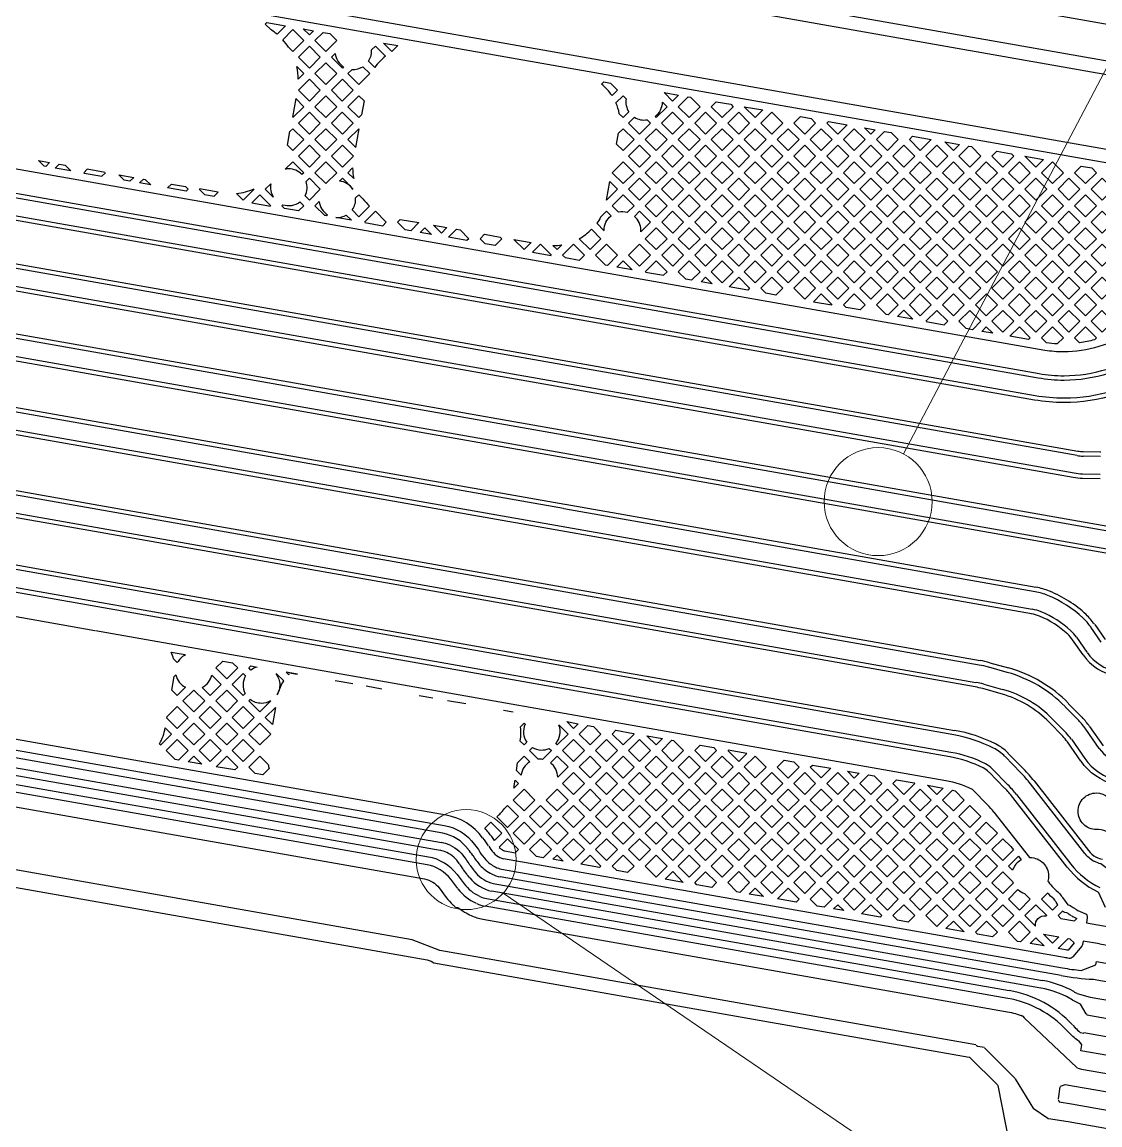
# Model space of a CAD drawing. Extents: x 3103 to 3424, y -52 to 175.
# Drawn here: x 3208.77 to 3219.2, y -18.15 to -7.47 of the extents above; entities that cross this region are included whole.
import ezdxf

# ---------------------------------------------------------------- set-up
doc = ezdxf.new("R2010")
doc.units = 0
doc.layers.add('gbr-dxf_layer0', color=7, linetype='Continuous')
doc.layers.add('備註', color=1, linetype='Continuous', lineweight=5)

msp = doc.modelspace()

# ---------------------------------------------------------------- linework, layer by layer
at = {"layer": 'gbr-dxf_layer0'}
for p, q in [((3211.491, -7.536), (3211.591, -7.554)), ((3212.267, -7.673), (3212.406, -7.698)), ((3211.764, -7.809), (3211.799, -7.774)), ((3218.668, -10.649), (3204.489, -8.15)), ((3211.418, -8.21), (3211.386, -8.391)), ((3214.984, -8.152), (3215.124, -8.177)), ((3215.76, -8.289), (3215.94, -8.321)), ((3212.029, -8.502), (3211.923, -8.608)), ((3212, -8.685), (3212.032, -8.505)), ((3216.925, -8.494), (3217.027, -8.512)), ((3204.656, -8.632), (3218.575, -11.085)), ((3211.923, -8.608), (3212, -8.685)), ((3217.701, -8.631), (3217.842, -8.656)), ((3218.568, -11.129), (3204.649, -8.676)), ((3208.929, -8.811), (3209.036, -8.83)), ((3218.477, -8.768), (3218.658, -8.8)), ((3209.24, -8.91), (3209.09, -8.884)), ((3209.705, -8.948), (3209.852, -8.974)), ((3211.923, -8.928), (3211.969, -8.882)), ((3211.98, -8.984), (3211.923, -8.928)), ((3210.016, -9.047), (3209.906, -9.027)), ((3211.124, -9.088), (3211.176, -9.036)), ((3214.427, -9.194), (3214.459, -9.014)), ((3210.667, -9.117), (3210.487, -9.085)), ((3211.201, -9.164), (3211.124, -9.088)), ((3218.982, -11.667), (3205.489, -9.289)), ((3205.497, -9.245), (3218.989, -11.623)), ((3210.993, -9.219), (3211.173, -9.251)), ((3211.604, -9.248), (3211.644, -9.207)), ((3211.957, -9.389), (3211.808, -9.363)), ((3212.753, -9.437), (3212.882, -9.46)), ((3214.332, -9.418), (3214.403, -9.49)), ((3212.733, -9.526), (3212.624, -9.506)), ((3213.529, -9.574), (3213.697, -9.604)), ((3213.711, -9.698), (3213.891, -9.73)), ((3205.406, -9.905), (3219.471, -12.385)), ((3214.674, -9.868), (3214.526, -9.842)), ((3219.463, -12.43), (3205.398, -9.95)), ((3215.45, -10.005), (3215.342, -9.985)), ((3216.429, -10.177), (3216.609, -10.209)), ((3217.391, -10.347), (3217.244, -10.321)), ((3218.166, -10.483), (3218.059, -10.465)), ((3218.539, -13.198), (3205.156, -10.839)), ((3205.163, -10.795), (3218.546, -13.154)), ((3209.449, -12.18), (3204.507, -11.308)), ((3204.515, -11.264), (3209.457, -12.136)), ((3209.417, -12.393), (3204.469, -11.521)), ((3204.477, -11.476), (3209.425, -12.349)), ((3219.207, -11.677), (3219.039, -11.673)), ((3219.035, -11.844), (3219.204, -11.847)), ((3203.797, -11.86), (3209.488, -12.863)), ((3219.204, -11.892), (3219.034, -11.889)), ((3217.751, -14.584), (3203.752, -12.117)), ((3203.76, -12.072), (3217.758, -14.54)), ((3209.457, -12.136), (3218.042, -13.651)), ((3214.025, -12.138), (3218.584, -12.942)), ((3218.035, -13.695), (3209.449, -12.18)), ((3218.576, -12.986), (3214.014, -12.182)), ((3203.713, -12.345), (3209.475, -13.361)), ((3209.425, -12.349), (3218.003, -13.863)), ((3217.995, -13.907), (3209.417, -12.393)), ((3217.788, -14.372), (3209.481, -12.907)), ((3209.489, -12.863), (3217.796, -14.328)), ((3219.216, -13.473), (3219.115, -13.327)), ((3219.152, -13.301), (3219.253, -13.447)), ((3209.48, -13.362), (3217.71, -14.813)), ((3219.039, -13.595), (3218.938, -13.451)), ((3218.975, -13.425), (3219.077, -13.571)), ((3212.873, -15.148), (3203.334, -13.466)), ((3203.317, -13.567), (3209.392, -14.638)), ((3210.214, -13.569), (3210.348, -13.592)), ((3211.435, -13.784), (3211.325, -13.764)), ((3211.371, -13.773), (3211.435, -13.784)), ((3218.306, -13.767), (3218.126, -13.716)), ((3218.138, -13.672), (3218.318, -13.723)), ((3209.379, -14.884), (3203.521, -13.851)), ((3203.534, -13.776), (3209.392, -14.809)), ((3218.08, -13.88), (3218.26, -13.931)), ((3203.541, -13.938), (3209.392, -14.97)), ((3212.251, -13.928), (3212.101, -13.901)), ((3218.248, -13.974), (3218.068, -13.923)), ((3209.379, -15.045), (3203.528, -14.013)), ((3213.066, -14.071), (3212.886, -14.04)), ((3218.9, -14.069), (3219.029, -14.201)), ((3211.124, -14.203), (3211.222, -14.105)), ((3211.222, -14.105), (3211.192, -14.271)), ((3213.523, -14.152), (3213.43, -14.135)), ((3218.997, -14.232), (3218.866, -14.099)), ((3211.192, -14.271), (3211.124, -14.203)), ((3214.042, -14.243), (3214.153, -14.263)), ((3218.843, -14.383), (3218.712, -14.249)), ((3218.744, -14.218), (3218.875, -14.352)), ((3219.103, -14.29), (3219.233, -14.477)), ((3214.818, -14.38), (3214.969, -14.407)), ((3218.926, -14.413), (3219.056, -14.6)), ((3219.196, -14.502), (3219.066, -14.316)), ((3215.784, -14.551), (3215.604, -14.519)), ((3219.019, -14.626), (3218.889, -14.439)), ((3218.434, -14.735), (3218.284, -14.581)), ((3218.316, -14.55), (3218.466, -14.703)), ((3212.842, -15.323), (3209.379, -14.713)), ((3209.392, -14.638), (3212.855, -15.248)), ((3210.508, -14.654), (3210.377, -14.631)), ((3213.6, -14.761), (3213.554, -14.715)), ((3216.759, -14.722), (3216.871, -14.742)), ((3218.28, -14.886), (3218.129, -14.732)), ((3218.161, -14.7), (3218.312, -14.854)), ((3209.392, -14.809), (3212.83, -15.414)), ((3218.565, -14.816), (3219.092, -15.492)), ((3212.817, -15.489), (3209.379, -14.884)), ((3217.535, -14.859), (3217.686, -14.886)), ((3219.056, -15.519), (3218.53, -14.844)), ((3212.69, -15.628), (3209.379, -15.045)), ((3209.392, -14.97), (3212.703, -15.553)), ((3218.886, -15.652), (3218.359, -14.977)), ((3218.395, -14.949), (3218.922, -15.624)), ((3218.858, -16.527), (3213.429, -15.57)), ((3214.006, -15.594), (3213.907, -15.576)), ((3213.077, -15.724), (3213.041, -15.677)), ((3213.146, -15.688), (3213.161, -15.707)), ((3213.411, -15.67), (3218.84, -16.627)), ((3212.988, -15.86), (3212.919, -15.769)), ((3212.98, -15.723), (3213.049, -15.814)), ((3213.102, -15.755), (3213.087, -15.736)), ((3218.827, -16.702), (3213.398, -15.745)), ((3215.17, -15.799), (3214.994, -15.768)), ((3218.632, -16.824), (3213.316, -15.885)), ((3219.258, -16.041), (3219.189, -15.893)), ((3213.265, -15.955), (3218.325, -16.847)), ((3215.947, -15.936), (3215.809, -15.912)), ((3218.312, -16.922), (3213.252, -16.03)), ((3216.723, -16.073), (3216.625, -16.056)), ((3217.887, -16.278), (3217.711, -16.247)), ((3218.655, -16.3), (3218.804, -16.326)), ((3218.663, -16.415), (3218.527, -16.391)), ((3218.983, -16.874), (3219.108, -16.912)), ((3218.939, -17.18), (3218.963, -17.206)), ((3218.908, -17.258), (3218.883, -17.232)), ((3218.383, -17.698), (3218.085, -17.401)), ((3218.815, -17.778), (3218.797, -17.896)), ((3218.862, -17.758), (3218.817, -17.777)), ((3218.956, -17.774), (3218.865, -17.758)), ((3218.798, -17.9), (3218.807, -17.923)), ((3218.809, -17.924), (3218.926, -17.943))]:
    msp.add_line(p, q, dxfattribs=at)
at = {"layer": 'gbr-dxf_layer0', "linetype": 'Continuous'}
for points in [[(3206.021, -5.151), (3209.32, -5.732, -0.189131), (3209.328, -5.737, -0.029555), (3209.347, -5.745, -0.113164), (3209.381, -5.743), (3222.828, -8.115, -0.398711), (3223.459, -9.011, -0.006908), (3223.455, -9.033), (3221.441, -20.456, -0.417529), (3220.509, -21.102), (3208.604, -19.003, -0.013645)], [(3219.423, -7.875, -0.058035), (3219.42, -7.875), (3214.512, -7.01, -0.010131), (3214.505, -7.009), (3213.588, -6.847, -0.024553), (3213.571, -6.844), (3212.385, -6.635, -0.014822), (3212.375, -6.633), (3209.247, -6.082, -0.02139), (3209.232, -6.079), (3208.137, -5.886, -0.022968), (3208.121, -5.883), (3206.192, -5.543, -0.088175), (3206.188, -5.542)], [(3204.929, -6.305), (3205.958, -6.486, -0.106657), (3205.974, -6.486), (3219.903, -8.942)], [(3220.476, -8.647), (3220.173, -8.86, -0.204528), (3220.163, -8.862), (3205.804, -6.327)], [(3211.32, -7.506), (3211.237, -7.588, 0.031097), (3211.18, -7.545), (3211.124, -7.489)], [(3211.799, -7.774, 0.226647), (3211.882, -7.902), (3211.87, -7.915), (3211.764, -7.809)], [(3218.605, -10.917), (3204.686, -8.464, 0.039388), (3202.718, -8.275)], [(3202.721, -8.23, -0.039344), (3204.694, -8.419), (3218.613, -10.873)], [(3211.644, -9.207, 0.22662), (3211.727, -9.336), (3211.717, -9.347), (3211.7, -9.344), (3211.604, -9.248)], [(3211.808, -9.363, 0.017528), (3211.821, -9.363, 0.12904), (3211.908, -9.34), (3211.957, -9.389)], [(3214.403, -9.485, -0.229526), (3214.471, -9.345), (3214.427, -9.302), (3214.369, -9.36, -0.032822), (3214.332, -9.418)], [(3214.758, -9.502, 0.024552), (3214.759, -9.485, 0.217353), (3214.698, -9.351)], [(3219.034, -11.889, -0.037119), (3218.945, -11.88), (3205.452, -9.501)], [(3205.459, -9.457), (3218.952, -11.835, 0.037119), (3219.035, -11.844)], [(3197.521, -10.671, -0.073886), (3202.765, -9.892, -0.00179), (3202.892, -9.892, -0.041887), (3205.369, -10.118), (3219.433, -12.598)], [(3219.426, -12.642), (3205.361, -10.162, 0.041887), (3202.892, -9.937, 0.00179), (3202.765, -9.937, 0.073885), (3197.534, -10.714)], [(3196.38, -11.517), (3198.028, -11.016, -0.073941), (3202.521, -10.348, -0.043641), (3205.201, -10.582), (3214.022, -12.137)], [(3219.676, -10.345, 0.010875), (3219.65, -10.362, -0.264946), (3219.506, -10.463, -0.149885), (3218.85, -10.663, -0.039052), (3218.669, -10.649)], [(3214.011, -12.181), (3205.193, -10.627, 0.043641), (3202.521, -10.393, 0.073941), (3198.041, -11.059), (3196.393, -11.56)], [(3218.613, -10.873, 0.043678), (3218.855, -10.894, 0.15378), (3219.653, -10.642)], [(3219.679, -10.679, -0.15378), (3218.855, -10.939, -0.043678), (3218.605, -10.917)], [(3219.803, -10.856, -0.153839), (3218.855, -11.154, -0.043616), (3218.568, -11.129)], [(3218.576, -11.085, 0.043616), (3218.855, -11.109, 0.153839), (3219.777, -10.819)], [(3218.002, -17.373), (3212.812, -16.458), (3212.545, -16.354), (3203.367, -14.736, 0.143732), (3200.29, -15.079, -0.100607), (3189.865, -17.198), (3184.364, -17.198, -0.15063), (3169.33, -12.563, 0.128354), (3166.723, -11.607, -0.064739), (3166.717, -11.607, -0.058104), (3166.711, -11.606, 0.023513), (3166.195, -11.581), (3146.046, -11.581), (3145.299, -11.613)], [(3218.99, -11.623, 0.036787), (3219.04, -11.628), (3219.205, -11.631, -0.073822), (3219.211, -11.632)], [(3209.481, -12.907), (3203.789, -11.904, 0.042981), (3202.644, -11.806, 0.012608), (3202.307, -11.814)], [(3209.379, -14.713), (3203.304, -13.642, 0.032961), (3202.474, -13.587, 0.10054), (3200.011, -14.088, -0.10054), (3190.013, -16.119), (3184.646, -16.132)], [(3210.348, -13.592), (3210.34, -13.601, 0.119209), (3210.281, -13.66), (3210.271, -13.67), (3210.235, -13.634, 0.037598), (3210.214, -13.569)], [(3211.045, -13.715, 0.095355), (3210.984, -13.743), (3210.964, -13.723)], [(3211.325, -13.764), (3211.349, -13.788, -0.008778), (3211.359, -13.777)], [(3211.227, -13.78, -0.164628), (3211.264, -13.888, -0.142065), (3211.236, -13.983)], [(3211.236, -13.983), (3211.248, -13.972, -0.073755), (3211.302, -13.849), (3211.23, -13.777)], [(3202.462, -14.055, -0.039078), (3203.351, -14.125), (3212.666, -15.766, -0.188818), (3212.807, -15.853), (3212.876, -15.945, 0.040127), (3212.94, -16.017, -0.073342), (3212.945, -16.021, -0.073634), (3212.951, -16.027, 0.006355), (3212.962, -16.037)], [(3211.175, -14.042, -0.131699), (3211.086, -14.066, -0.164614), (3210.978, -14.029), (3210.964, -14.043)], [(3213.554, -14.715), (3213.564, -14.641), (3213.628, -14.577), (3213.683, -14.632, 0.226768), (3213.6, -14.761)], [(3219.415, -14.916), (3219.344, -14.852, -0.177798), (3219.02, -14.626)], [(3191.465, -17.316, 0.08538), (3200.335, -15.239, -0.137068), (3203.18, -14.873), (3212.69, -16.548), (3212.73, -16.563), (3212.754, -16.577)], [(3213.529, -14.887, 0.012033), (3213.534, -14.863), (3213.541, -14.81)], [(3217.711, -14.813, -0.07023), (3217.961, -14.894, -0.087404), (3217.971, -14.902), (3218.115, -15.048)], [(3218.991, -15.11, -0.414223), (3219.168, -14.933, -0.362189), (3219.343, -15.078)], [(3218.177, -15.119), (3218.52, -15.559, -0.011038), (3218.527, -15.559, -0.414223), (3218.705, -15.736, -0.072252), (3218.698, -15.787), (3218.704, -15.794)], [(3219.178, -15.288, -0.013127), (3219.168, -15.288, -0.414223), (3218.991, -15.11)], [(3212.856, -15.248, -0.194304), (3213.148, -15.431, -0.041376), (3213.198, -15.5)], [(3219.288, -15.319, 0.153856), (3219.188, -15.288, 0.013891), (3219.178, -15.288)], [(3212.912, -15.44, -0.147573), (3213.068, -15.579, 0.016411), (3213.101, -15.63)], [(3213.389, -15.46, 0.090781), (3213.43, -15.49, 0.071679), (3213.442, -15.495)], [(3219.322, -15.7, -0.12608), (3219.316, -15.698), (3219.211, -15.619, -0.063001), (3219.153, -15.598, -0.05542), (3219.148, -15.597, -0.105312), (3219.056, -15.519)], [(3213.102, -15.631), (3213.138, -15.678, 0.003564), (3213.145, -15.688)], [(3213.161, -15.707, 0.165106), (3213.331, -15.81), (3218.646, -16.749)], [(3218.704, -15.795, 0.051655), (3218.809, -15.904, -0.06746), (3218.816, -15.911), (3218.829, -15.93, -0.037115), (3218.832, -15.934, 0.014078), (3218.84, -15.946)], [(3218.768, -15.976), (3218.756, -15.959, -0.025495), (3218.696, -15.902), (3218.637, -15.961)], [(3218.637, -15.961), (3218.743, -16.067), (3218.795, -16.015), (3218.779, -15.991, -0.011302), (3218.77, -15.979)], [(3218.841, -15.947), (3218.891, -16.018), (3218.907, -16.021, -0.116346), (3218.923, -16.028, 0.030778), (3218.967, -16.057)], [(3212.965, -16.038), (3212.985, -16.042, -0.131216), (3212.991, -16.044, 0.062694), (3213.117, -16.12, 0.063896), (3213.23, -16.155), (3218.29, -17.048, -0.043057), (3218.439, -17.087, -0.090246), (3218.448, -17.091, -0.20712), (3218.456, -17.096), (3218.468, -17.111), (3218.979, -17.592, -0.086227), (3218.985, -17.598)], [(3218.477, -16.121), (3218.579, -16.223, -0.505977), (3218.682, -16.124)], [(3218.927, -16.122, -0.025168), (3218.884, -16.094), (3218.862, -16.09, -0.169009), (3218.84, -16.078), (3218.797, -16.121)], [(3218.969, -16.059, 0.036187), (3219.057, -16.101, -0.357144), (3219.08, -16.143), (3219.072, -16.192), (3219.491, -16.266), (3219.755, -16.313), (3219.724, -16.488), (3219.199, -16.396)], [(3219.199, -16.395), (3219.041, -16.368), (3219.035, -16.4, -0.133795), (3219.027, -16.418), (3218.94, -16.521, -0.263355), (3218.905, -16.535, -0.005483), (3218.858, -16.527)], [(3212.756, -16.578), (3217.938, -17.491, -0.159256), (3217.945, -17.495), (3218.207, -17.757, -0.227426), (3218.213, -17.766), (3218.323, -18.323, -0.081307), (3218.325, -18.331)], [(3218.84, -16.627, 0.018413), (3219.022, -16.652), (3219.163, -16.599), (3219.169, -16.565), (3219.695, -16.658), (3219.664, -16.833), (3219.138, -16.74)], [(3219.079, -17.079, -0.201636), (3219.071, -17.073), (3219.016, -16.977, -0.020781), (3218.911, -16.924)], [(3219.048, -17.254), (3219.573, -17.347), (3219.542, -17.522), (3219.017, -17.43), (3219.027, -17.372), (3219.002, -17.338, -0.058365), (3218.908, -17.258)], [(3218.963, -17.206, 0.037446), (3219.013, -17.252), (3219.047, -17.258)], [(3218.082, -17.399), (3218.022, -17.388, -0.158697), (3218.015, -17.385), (3218.006, -17.375)], [(3218.895, -18.118), (3218.705, -18.088, -0.113521), (3218.699, -18.086), (3218.567, -17.996, -0.10963), (3218.563, -17.992), (3218.384, -17.7)]]:
    msp.add_lwpolyline(points, format="xyb", dxfattribs=at)
for points in [[(3206.054, -5.647), (3206.059, -5.649), (3219.525, -8.023)], [(3211.124, -7.489), (3211.139, -7.474), (3211.32, -7.506)], [(3211.591, -7.554), (3211.55, -7.595), (3211.491, -7.536)], [(3212.406, -7.698), (3212.349, -7.755), (3212.267, -7.673)], [(3211.428, -7.901), (3211.496, -7.969), (3211.442, -8.023)], [(3211.39, -8.395), (3211.496, -8.289), (3211.418, -8.21)], [(3215.124, -8.177), (3215.066, -8.235), (3214.984, -8.152)], [(3214.969, -8.245), (3215.013, -8.289), (3214.907, -8.395), (3214.896, -8.384)], [(3215.94, -8.321), (3215.866, -8.395), (3215.76, -8.289)], [(3216.559, -8.449), (3216.575, -8.433), (3216.755, -8.464)], [(3216.755, -8.464), (3216.665, -8.554), (3216.559, -8.449)], [(3217.027, -8.512), (3216.985, -8.554), (3216.925, -8.494)], [(3217.358, -8.608), (3217.39, -8.576), (3217.57, -8.608)], [(3217.57, -8.608), (3217.464, -8.714), (3217.358, -8.608)], [(3217.842, -8.656), (3217.784, -8.714), (3217.701, -8.631)], [(3209.036, -8.83), (3208.999, -8.867), (3208.983, -8.865), (3208.929, -8.811)], [(3209.09, -8.884), (3209.128, -8.846), (3209.186, -8.856), (3209.24, -8.91)], [(3218.658, -8.8), (3218.583, -8.874), (3218.477, -8.768)], [(3209.574, -8.925), (3209.4, -8.894), (3209.366, -8.928)], [(3209.366, -8.928), (3209.371, -8.933), (3209.542, -8.963), (3209.578, -8.928)], [(3209.852, -8.974), (3209.814, -9.011), (3209.759, -9.001), (3209.705, -8.948)], [(3209.906, -9.027), (3209.944, -8.99), (3209.962, -8.993), (3210.016, -9.047)], [(3211.975, -9.088), (3211.87, -8.982), (3211.843, -9.009)], [(3214.459, -9.014), (3214.533, -9.088), (3214.427, -9.194)], [(3210.485, -9.088), (3210.535, -9.138), (3210.63, -9.155), (3210.667, -9.117)], [(3210.846, -9.129), (3210.91, -9.194), (3211.016, -9.088)], [(3211.176, -9.248), (3211.07, -9.142), (3210.993, -9.219)], [(3212.088, -9.412), (3212.26, -9.442), (3212.295, -9.407), (3212.189, -9.302), (3212.083, -9.408)], [(3212.403, -9.407), (3212.43, -9.38), (3212.61, -9.412)], [(3214.698, -9.351), (3214.747, -9.302), (3214.853, -9.408), (3214.758, -9.502)], [(3212.61, -9.412), (3212.532, -9.49), (3212.476, -9.48), (3212.403, -9.407)], [(3212.624, -9.506), (3212.669, -9.461), (3212.733, -9.526)], [(3212.882, -9.46), (3212.829, -9.513), (3212.753, -9.437)], [(3213.697, -9.604), (3213.628, -9.673), (3213.529, -9.574)], [(3213.894, -9.727), (3213.788, -9.621), (3213.711, -9.698)], [(3213.995, -9.626), (3213.948, -9.673), (3213.908, -9.633)], [(3214.526, -9.842), (3214.587, -9.781), (3214.674, -9.868)], [(3214.804, -9.891), (3214.978, -9.921), (3215.013, -9.887), (3214.907, -9.781), (3214.801, -9.887)], [(3215.342, -9.985), (3215.386, -9.941), (3215.45, -10.005)], [(3216.611, -10.207), (3216.505, -10.101), (3216.429, -10.177)], [(3217.244, -10.321), (3217.304, -10.26), (3217.391, -10.347)], [(3217.521, -10.37), (3217.696, -10.4), (3217.73, -10.367), (3217.624, -10.261), (3217.518, -10.366)], [(3218.059, -10.465), (3218.103, -10.421), (3218.166, -10.483)], [(3210.964, -13.723), (3210.984, -13.704), (3211.045, -13.715)], [(3211.971, -13.878), (3211.97, -13.878), (3211.799, -13.848), (3211.799, -13.848)], [(3210.964, -14.043), (3211.07, -14.149), (3211.176, -14.043)], [(3212.747, -14.015), (3212.747, -14.015), (3212.614, -13.992)], [(3210.099, -14.457), (3210.111, -14.469), (3210.217, -14.363), (3210.156, -14.302)], [(3213.966, -14.275), (3214.054, -14.363), (3213.948, -14.469), (3213.935, -14.456)], [(3214.153, -14.263), (3214.107, -14.309), (3214.042, -14.243)], [(3214.969, -14.407), (3214.907, -14.469), (3214.818, -14.38)], [(3210.377, -14.631), (3210.431, -14.576), (3210.508, -14.654)], [(3213.883, -14.641), (3213.948, -14.577), (3214.054, -14.682), (3213.954, -14.782)], [(3215.6, -14.523), (3215.706, -14.629), (3215.784, -14.551)], [(3216.399, -14.683), (3216.419, -14.663), (3216.599, -14.694)], [(3216.599, -14.694), (3216.505, -14.788), (3216.399, -14.683)], [(3216.871, -14.742), (3216.825, -14.789), (3216.759, -14.722)], [(3213.541, -14.81), (3213.574, -14.842), (3213.529, -14.887)], [(3217.686, -14.886), (3217.624, -14.948), (3217.535, -14.859)], [(3213.442, -15.495), (3213.543, -15.512), (3213.574, -15.482), (3213.468, -15.376), (3213.387, -15.457)], [(3213.907, -15.576), (3213.948, -15.536), (3214.006, -15.594)], [(3214.994, -15.768), (3215.067, -15.695), (3215.17, -15.799)], [(3215.809, -15.912), (3215.866, -15.855), (3215.947, -15.936)], [(3216.625, -16.056), (3216.665, -16.015), (3216.723, -16.073)], [(3218.686, -16.124), (3218.689, -16.121), (3218.583, -16.015), (3218.477, -16.121)], [(3218.797, -16.121), (3218.825, -16.149), (3218.958, -16.172), (3218.98, -16.15)], [(3217.711, -16.247), (3217.784, -16.175), (3217.887, -16.278)], [(3218.527, -16.391), (3218.583, -16.335), (3218.663, -16.415)], [(3218.804, -16.326), (3218.743, -16.387), (3218.655, -16.3)], [(3219.108, -16.91), (3219.634, -17.002), (3219.603, -17.177), (3219.077, -17.085)], [(3218.988, -17.599), (3219.024, -17.606), (3219.512, -17.692), (3219.481, -17.867), (3218.956, -17.774)], [(3218.927, -17.944), (3219.452, -18.036), (3219.421, -18.211), (3218.895, -18.119)]]:
    msp.add_lwpolyline(points, dxfattribs=at)
for points in [[(3211.292, -7.641), (3211.39, -7.543), (3211.496, -7.649), (3211.39, -7.755), (3211.348, -7.713, 0.039551)], [(3212.123, -7.849, 0.163227), (3212.153, -7.74), (3212.189, -7.703), (3212.287, -7.801, 0.077199), (3212.183, -7.909)], [(3211.923, -7.969), (3211.964, -7.928, 0.155279), (3212.069, -7.902), (3212.135, -7.969), (3212.029, -8.075)], [(3214.379, -8.071), (3214.401, -8.049), (3214.465, -8.061), (3214.533, -8.129), (3214.48, -8.182, 0.080974)], [(3214.518, -8.252), (3214.587, -8.183), (3214.616, -8.212, 0.189067), (3214.643, -8.339), (3214.587, -8.395), (3214.55, -8.357, 0.059315)], [(3214.641, -8.448), (3214.697, -8.392, 0.182049), (3214.82, -8.416), (3214.853, -8.449), (3214.747, -8.554)], [(3211.317, -8.894), (3211.39, -8.822), (3211.496, -8.928), (3211.478, -8.945, 0.203101), (3211.351, -8.891, 0.047286)], [(3211.508, -9.152, 0.205218), (3211.519, -9.012), (3211.55, -8.982), (3211.656, -9.088), (3211.55, -9.194)], [(3211.965, -9.289, 0.175255), (3211.998, -9.173), (3212.029, -9.142), (3212.069, -9.182, 0.047175), (3212.132, -9.251), (3212.029, -9.354)], [(3214.481, -9.248), (3214.587, -9.142), (3214.693, -9.248), (3214.627, -9.313, 0.118441), (3214.544, -9.311)], [(3211.284, -9.248), (3211.294, -9.238, 0.249278), (3211.459, -9.21), (3211.496, -9.248), (3211.445, -9.299), (3211.311, -9.275)], [(3214.162, -9.568, 0.072085), (3214.282, -9.476), (3214.373, -9.567), (3214.267, -9.673)], [(3218.637, -10.527), (3218.743, -10.421), (3218.849, -10.526), (3218.79, -10.586, -0.02406), (3218.685, -10.575)], [(3218.957, -10.526), (3219.063, -10.42), (3219.169, -10.526), (3219.15, -10.546, -0.033543), (3219.006, -10.576)], [(3210.22, -13.938), (3210.243, -13.805), (3210.258, -13.79, 0.223141), (3210.35, -13.91), (3210.271, -13.989)], [(3210.513, -13.911, 0.222878), (3210.606, -13.792), (3210.697, -13.883), (3210.591, -13.989)], [(3210.804, -13.883), (3210.91, -13.777), (3210.932, -13.799, 0.257624), (3210.929, -13.971), (3210.91, -13.989)], [(3213.592, -14.433), (3213.597, -14.39, 0.051842), (3213.593, -14.292), (3213.628, -14.257), (3213.638, -14.267, 0.264275), (3213.655, -14.442), (3213.628, -14.469)], [(3213.682, -14.523), (3213.711, -14.494, 0.241705), (3213.873, -14.502), (3213.894, -14.523), (3213.808, -14.608, 0.06112), (3213.765, -14.606)], [(3210.964, -14.683), (3211.07, -14.577), (3211.152, -14.659, 0.022141), (3211.161, -14.698), (3211.101, -14.758), (3211.027, -14.745)], [(3217.678, -15.002), (3217.775, -14.905, -0.007657), (3217.8, -14.913), (3217.89, -15.002), (3217.784, -15.108)], [(3213.364, -15.164, 0.051915), (3213.436, -15.088), (3213.468, -15.056), (3213.574, -15.162), (3213.468, -15.268)], [(3213.25, -15.275), (3213.308, -15.216), (3213.414, -15.322), (3213.342, -15.394, 0.033187), (3213.287, -15.32, 0.023329)], [(3218.317, -15.642), (3218.413, -15.546), (3218.441, -15.581, 0.190253), (3218.358, -15.682)], [(3218.157, -15.802), (3218.263, -15.696), (3218.358, -15.79, 0.025684), (3218.364, -15.807), (3218.263, -15.907)], [(3218.317, -15.961), (3218.409, -15.869, 0.105455), (3218.474, -15.906), (3218.529, -15.961), (3218.423, -16.067)], [(3218.799, -16.439), (3218.896, -16.342), (3218.913, -16.345), (3218.954, -16.386), (3218.896, -16.456, -0.003014), (3218.871, -16.452)]]:
    msp.add_lwpolyline(points, format="xyb", close=True, dxfattribs=at)
for points in [[(3211.604, -7.649), (3211.683, -7.57), (3211.748, -7.582), (3211.816, -7.649), (3211.71, -7.755)], [(3211.444, -7.809), (3211.55, -7.703), (3211.656, -7.809), (3211.55, -7.915)], [(3211.604, -7.969), (3211.71, -7.863), (3211.816, -7.969), (3211.71, -8.075)], [(3211.444, -8.129), (3211.55, -8.023), (3211.656, -8.129), (3211.55, -8.235)], [(3211.764, -8.129), (3211.87, -8.023), (3211.975, -8.129), (3211.869, -8.235)], [(3211.604, -8.289), (3211.71, -8.183), (3211.816, -8.289), (3211.71, -8.394)], [(3211.923, -8.289), (3212.029, -8.183), (3212.08, -8.233), (3212.056, -8.368), (3212.029, -8.395)], [(3215.12, -8.289), (3215.216, -8.193), (3215.241, -8.197), (3215.332, -8.289), (3215.226, -8.395)], [(3215.44, -8.289), (3215.488, -8.241), (3215.629, -8.266), (3215.652, -8.289), (3215.546, -8.395)], [(3211.444, -8.448), (3211.55, -8.342), (3211.656, -8.448), (3211.55, -8.554)], [(3211.763, -8.448), (3211.869, -8.342), (3211.975, -8.448), (3211.87, -8.554)], [(3214.96, -8.449), (3215.066, -8.343), (3215.172, -8.449), (3215.066, -8.555)], [(3215.28, -8.449), (3215.386, -8.343), (3215.492, -8.448), (3215.386, -8.554)], [(3215.6, -8.448), (3215.706, -8.342), (3215.812, -8.448), (3215.706, -8.554)], [(3215.92, -8.448), (3216.026, -8.343), (3216.132, -8.449), (3216.026, -8.554)], [(3216.239, -8.449), (3216.303, -8.385), (3216.406, -8.403), (3216.451, -8.449), (3216.345, -8.555)], [(3211.338, -8.663), (3211.362, -8.531), (3211.39, -8.502), (3211.496, -8.608), (3211.39, -8.714)], [(3211.604, -8.608), (3211.71, -8.502), (3211.816, -8.608), (3211.71, -8.714)], [(3214.524, -8.651), (3214.542, -8.547), (3214.587, -8.502), (3214.693, -8.608), (3214.587, -8.714)], [(3214.801, -8.608), (3214.907, -8.502), (3215.013, -8.608), (3214.907, -8.714)], [(3215.12, -8.608), (3215.226, -8.502), (3215.332, -8.608), (3215.226, -8.714)], [(3215.44, -8.608), (3215.546, -8.502), (3215.652, -8.608), (3215.546, -8.714)], [(3215.76, -8.608), (3215.866, -8.502), (3215.972, -8.608), (3215.866, -8.714)], [(3216.08, -8.608), (3216.185, -8.502), (3216.291, -8.608), (3216.186, -8.714)], [(3216.399, -8.608), (3216.505, -8.502), (3216.611, -8.608), (3216.505, -8.714)], [(3216.719, -8.608), (3216.825, -8.502), (3216.931, -8.608), (3216.825, -8.714)], [(3217.039, -8.608), (3217.118, -8.528), (3217.182, -8.54), (3217.25, -8.608), (3217.145, -8.714)], [(3211.444, -8.768), (3211.55, -8.662), (3211.656, -8.768), (3211.55, -8.874)], [(3211.764, -8.768), (3211.87, -8.662), (3211.976, -8.768), (3211.87, -8.874)], [(3214.641, -8.768), (3214.747, -8.662), (3214.853, -8.768), (3214.747, -8.874)], [(3214.961, -8.768), (3215.066, -8.662), (3215.172, -8.768), (3215.066, -8.874)], [(3215.28, -8.768), (3215.386, -8.662), (3215.492, -8.768), (3215.386, -8.874)], [(3215.6, -8.768), (3215.706, -8.662), (3215.812, -8.768), (3215.706, -8.874)], [(3215.92, -8.768), (3216.026, -8.662), (3216.132, -8.768), (3216.026, -8.874)], [(3216.239, -8.768), (3216.345, -8.662), (3216.451, -8.768), (3216.345, -8.874)], [(3216.559, -8.768), (3216.665, -8.662), (3216.771, -8.768), (3216.665, -8.874)], [(3216.879, -8.768), (3216.985, -8.662), (3217.091, -8.768), (3216.985, -8.874)], [(3217.198, -8.768), (3217.304, -8.662), (3217.41, -8.768), (3217.304, -8.874)], [(3217.518, -8.768), (3217.624, -8.662), (3217.73, -8.768), (3217.624, -8.874)], [(3217.838, -8.768), (3217.934, -8.672), (3217.958, -8.676), (3218.05, -8.768), (3217.944, -8.874)], [(3218.157, -8.768), (3218.205, -8.72), (3218.346, -8.745), (3218.369, -8.768), (3218.263, -8.874)], [(3211.604, -8.928), (3211.71, -8.822), (3211.816, -8.928), (3211.71, -9.034)], [(3214.481, -8.928), (3214.587, -8.822), (3214.693, -8.928), (3214.587, -9.034)], [(3214.801, -8.928), (3214.907, -8.822), (3215.013, -8.928), (3214.907, -9.034)], [(3215.12, -8.928), (3215.226, -8.822), (3215.332, -8.928), (3215.226, -9.034)], [(3215.44, -8.928), (3215.546, -8.822), (3215.652, -8.928), (3215.546, -9.034)], [(3215.76, -8.928), (3215.866, -8.822), (3215.972, -8.928), (3215.866, -9.034)], [(3216.08, -8.928), (3216.186, -8.822), (3216.291, -8.928), (3216.185, -9.034)], [(3216.399, -8.928), (3216.505, -8.822), (3216.611, -8.928), (3216.505, -9.034)], [(3216.719, -8.928), (3216.825, -8.822), (3216.931, -8.928), (3216.825, -9.034)], [(3217.039, -8.928), (3217.145, -8.822), (3217.251, -8.928), (3217.145, -9.034)], [(3217.358, -8.928), (3217.464, -8.822), (3217.57, -8.928), (3217.464, -9.034)], [(3217.678, -8.928), (3217.784, -8.822), (3217.89, -8.928), (3217.784, -9.034)], [(3217.998, -8.928), (3218.103, -8.822), (3218.21, -8.928), (3218.104, -9.034)], [(3218.317, -8.928), (3218.423, -8.822), (3218.529, -8.928), (3218.423, -9.034)], [(3218.637, -8.928), (3218.743, -8.822), (3218.849, -8.928), (3218.743, -9.034)], [(3218.957, -8.928), (3219.021, -8.864), (3219.123, -8.882), (3219.169, -8.928), (3219.063, -9.034)], [(3210.178, -9.075), (3210.215, -9.038), (3210.351, -9.061), (3210.377, -9.088), (3210.358, -9.107)], [(3214.641, -9.088), (3214.747, -8.982), (3214.853, -9.088), (3214.747, -9.194)], [(3214.96, -9.088), (3215.066, -8.982), (3215.172, -9.088), (3215.066, -9.194)], [(3215.28, -9.088), (3215.386, -8.982), (3215.492, -9.088), (3215.386, -9.194)], [(3215.6, -9.088), (3215.706, -8.982), (3215.812, -9.088), (3215.706, -9.194)], [(3215.92, -9.088), (3216.026, -8.982), (3216.132, -9.088), (3216.026, -9.194)], [(3216.239, -9.088), (3216.345, -8.982), (3216.451, -9.088), (3216.345, -9.194)], [(3216.559, -9.088), (3216.665, -8.982), (3216.771, -9.088), (3216.665, -9.194)], [(3216.879, -9.088), (3216.985, -8.982), (3217.091, -9.088), (3216.985, -9.194)], [(3217.198, -9.088), (3217.304, -8.982), (3217.41, -9.088), (3217.304, -9.194)], [(3217.518, -9.088), (3217.624, -8.982), (3217.73, -9.088), (3217.624, -9.194)], [(3217.838, -9.088), (3217.944, -8.982), (3218.05, -9.088), (3217.944, -9.194)], [(3218.157, -9.088), (3218.263, -8.982), (3218.369, -9.088), (3218.263, -9.194)], [(3218.477, -9.088), (3218.583, -8.982), (3218.689, -9.088), (3218.583, -9.194)], [(3218.797, -9.088), (3218.903, -8.982), (3219.009, -9.088), (3218.903, -9.194)], [(3219.117, -9.088), (3219.223, -8.982), (3219.329, -9.088), (3219.223, -9.194)], [(3214.801, -9.248), (3214.907, -9.142), (3215.013, -9.248), (3214.907, -9.354)], [(3215.12, -9.248), (3215.226, -9.142), (3215.332, -9.248), (3215.226, -9.354)], [(3215.44, -9.248), (3215.546, -9.142), (3215.652, -9.248), (3215.546, -9.354)], [(3215.76, -9.248), (3215.866, -9.142), (3215.972, -9.248), (3215.866, -9.354)], [(3216.079, -9.248), (3216.185, -9.142), (3216.291, -9.248), (3216.185, -9.354)], [(3216.399, -9.248), (3216.505, -9.142), (3216.611, -9.248), (3216.505, -9.354)], [(3216.719, -9.248), (3216.825, -9.142), (3216.931, -9.248), (3216.825, -9.354)], [(3217.039, -9.248), (3217.145, -9.142), (3217.251, -9.248), (3217.145, -9.354)], [(3217.358, -9.248), (3217.464, -9.142), (3217.57, -9.248), (3217.464, -9.354)], [(3217.678, -9.248), (3217.784, -9.142), (3217.89, -9.248), (3217.784, -9.354)], [(3217.998, -9.248), (3218.104, -9.142), (3218.21, -9.248), (3218.104, -9.354)], [(3218.317, -9.248), (3218.423, -9.142), (3218.529, -9.248), (3218.423, -9.354)], [(3218.637, -9.248), (3218.743, -9.142), (3218.849, -9.248), (3218.743, -9.354)], [(3218.957, -9.248), (3219.063, -9.142), (3219.169, -9.248), (3219.063, -9.354)], [(3214.961, -9.408), (3215.066, -9.302), (3215.173, -9.408), (3215.067, -9.514)], [(3215.28, -9.408), (3215.386, -9.302), (3215.492, -9.408), (3215.386, -9.514)], [(3215.6, -9.408), (3215.706, -9.302), (3215.812, -9.408), (3215.706, -9.513)], [(3215.92, -9.408), (3216.026, -9.302), (3216.132, -9.408), (3216.026, -9.514)], [(3216.239, -9.408), (3216.345, -9.302), (3216.451, -9.407), (3216.345, -9.513)], [(3216.559, -9.407), (3216.665, -9.302), (3216.771, -9.408), (3216.665, -9.513)], [(3216.879, -9.408), (3216.985, -9.302), (3217.091, -9.408), (3216.985, -9.514)], [(3217.198, -9.408), (3217.304, -9.302), (3217.41, -9.408), (3217.304, -9.514)], [(3217.518, -9.408), (3217.624, -9.302), (3217.73, -9.408), (3217.624, -9.514)], [(3217.838, -9.408), (3217.944, -9.302), (3218.05, -9.408), (3217.944, -9.513)], [(3218.157, -9.408), (3218.263, -9.302), (3218.369, -9.408), (3218.264, -9.514)], [(3218.477, -9.408), (3218.583, -9.302), (3218.689, -9.408), (3218.583, -9.514)], [(3218.797, -9.408), (3218.903, -9.302), (3219.009, -9.408), (3218.903, -9.514)], [(3219.117, -9.408), (3219.223, -9.302), (3219.329, -9.408), (3219.223, -9.514)], [(3212.896, -9.554), (3212.974, -9.476), (3213.01, -9.483), (3213.094, -9.567), (3213.076, -9.586)], [(3214.801, -9.567), (3214.907, -9.461), (3215.013, -9.567), (3214.907, -9.673)], [(3215.12, -9.567), (3215.226, -9.461), (3215.332, -9.567), (3215.226, -9.673)], [(3215.44, -9.567), (3215.546, -9.461), (3215.652, -9.567), (3215.546, -9.673)], [(3215.76, -9.567), (3215.866, -9.461), (3215.972, -9.567), (3215.866, -9.673)], [(3216.079, -9.567), (3216.185, -9.461), (3216.291, -9.567), (3216.185, -9.673)], [(3216.399, -9.567), (3216.505, -9.461), (3216.611, -9.567), (3216.505, -9.673)], [(3216.719, -9.567), (3216.825, -9.461), (3216.931, -9.567), (3216.825, -9.673)], [(3217.039, -9.567), (3217.145, -9.462), (3217.25, -9.567), (3217.145, -9.673)], [(3217.358, -9.567), (3217.464, -9.461), (3217.57, -9.567), (3217.464, -9.673)], [(3217.678, -9.567), (3217.784, -9.461), (3217.89, -9.567), (3217.784, -9.673)], [(3217.998, -9.567), (3218.104, -9.461), (3218.21, -9.567), (3218.104, -9.673)], [(3218.317, -9.567), (3218.423, -9.461), (3218.529, -9.567), (3218.423, -9.673)], [(3218.637, -9.567), (3218.743, -9.461), (3218.849, -9.567), (3218.743, -9.673)], [(3218.957, -9.567), (3219.063, -9.461), (3219.169, -9.567), (3219.063, -9.673)], [(3213.202, -9.567), (3213.245, -9.524), (3213.398, -9.551), (3213.414, -9.567), (3213.348, -9.634), (3213.252, -9.617)], [(3214.002, -9.727), (3214.107, -9.621), (3214.213, -9.727), (3214.163, -9.778), (3214.028, -9.754)], [(3214.321, -9.727), (3214.427, -9.621), (3214.533, -9.727), (3214.435, -9.826), (3214.416, -9.822)], [(3214.641, -9.727), (3214.747, -9.621), (3214.853, -9.727), (3214.747, -9.833)], [(3214.961, -9.727), (3215.067, -9.621), (3215.173, -9.727), (3215.067, -9.833)], [(3215.28, -9.727), (3215.386, -9.621), (3215.492, -9.727), (3215.386, -9.833)], [(3215.6, -9.727), (3215.706, -9.621), (3215.812, -9.727), (3215.706, -9.833)], [(3215.92, -9.727), (3216.026, -9.621), (3216.131, -9.727), (3216.026, -9.833)], [(3216.239, -9.727), (3216.345, -9.621), (3216.451, -9.727), (3216.345, -9.833)], [(3216.559, -9.727), (3216.665, -9.621), (3216.771, -9.727), (3216.665, -9.833)], [(3216.879, -9.727), (3216.985, -9.621), (3217.091, -9.727), (3216.985, -9.833)], [(3217.198, -9.727), (3217.304, -9.621), (3217.41, -9.727), (3217.304, -9.833)], [(3217.518, -9.727), (3217.624, -9.621), (3217.73, -9.727), (3217.624, -9.833)], [(3217.838, -9.727), (3217.944, -9.621), (3218.05, -9.727), (3217.944, -9.833)], [(3218.158, -9.727), (3218.264, -9.621), (3218.369, -9.727), (3218.264, -9.833)], [(3218.477, -9.727), (3218.583, -9.621), (3218.689, -9.727), (3218.583, -9.833)], [(3218.797, -9.727), (3218.903, -9.621), (3219.009, -9.727), (3218.903, -9.833)], [(3219.117, -9.727), (3219.223, -9.621), (3219.329, -9.727), (3219.223, -9.833)], [(3215.121, -9.887), (3215.226, -9.781), (3215.332, -9.887), (3215.25, -9.969), (3215.193, -9.959)], [(3215.44, -9.887), (3215.546, -9.781), (3215.652, -9.887), (3215.546, -9.993)], [(3215.76, -9.887), (3215.866, -9.781), (3215.972, -9.887), (3215.866, -9.993)], [(3216.08, -9.887), (3216.185, -9.781), (3216.291, -9.887), (3216.186, -9.993)], [(3216.399, -9.887), (3216.505, -9.781), (3216.611, -9.887), (3216.505, -9.993)], [(3216.719, -9.887), (3216.825, -9.781), (3216.931, -9.887), (3216.825, -9.993)], [(3217.039, -9.887), (3217.145, -9.781), (3217.251, -9.887), (3217.145, -9.993)], [(3217.358, -9.887), (3217.464, -9.781), (3217.57, -9.887), (3217.464, -9.993)], [(3217.678, -9.887), (3217.784, -9.781), (3217.89, -9.887), (3217.784, -9.993)], [(3217.998, -9.887), (3218.104, -9.781), (3218.21, -9.887), (3218.104, -9.993)], [(3218.317, -9.887), (3218.423, -9.781), (3218.529, -9.887), (3218.423, -9.993)], [(3218.637, -9.887), (3218.743, -9.781), (3218.849, -9.887), (3218.743, -9.993)], [(3218.957, -9.887), (3219.063, -9.781), (3219.169, -9.887), (3219.063, -9.993)], [(3215.614, -10.033), (3215.706, -9.941), (3215.812, -10.047), (3215.794, -10.065)], [(3215.92, -10.047), (3216.026, -9.941), (3216.132, -10.047), (3216.065, -10.113), (3215.969, -10.096)], [(3216.239, -10.047), (3216.345, -9.941), (3216.451, -10.047), (3216.345, -10.153)], [(3216.559, -10.047), (3216.665, -9.941), (3216.771, -10.047), (3216.665, -10.153)], [(3216.879, -10.047), (3216.985, -9.941), (3217.091, -10.047), (3216.985, -10.153)], [(3217.199, -10.047), (3217.304, -9.941), (3217.41, -10.047), (3217.304, -10.153)], [(3217.518, -10.047), (3217.624, -9.941), (3217.73, -10.047), (3217.624, -10.153)], [(3217.838, -10.047), (3217.944, -9.941), (3218.05, -10.047), (3217.944, -10.153)], [(3218.157, -10.047), (3218.264, -9.941), (3218.369, -10.047), (3218.263, -10.153)], [(3218.477, -10.047), (3218.583, -9.941), (3218.689, -10.047), (3218.583, -10.153)], [(3218.797, -10.047), (3218.903, -9.941), (3219.009, -10.047), (3218.903, -10.153)], [(3219.117, -10.047), (3219.223, -9.941), (3219.328, -10.047), (3219.222, -10.153)], [(3216.719, -10.207), (3216.825, -10.101), (3216.931, -10.207), (3216.881, -10.257), (3216.745, -10.233)], [(3217.039, -10.207), (3217.145, -10.101), (3217.251, -10.207), (3217.152, -10.305), (3217.133, -10.301)], [(3217.358, -10.207), (3217.464, -10.101), (3217.57, -10.207), (3217.464, -10.313)], [(3217.678, -10.207), (3217.784, -10.101), (3217.89, -10.207), (3217.784, -10.313)], [(3217.998, -10.207), (3218.104, -10.101), (3218.21, -10.207), (3218.103, -10.313)], [(3218.317, -10.207), (3218.423, -10.101), (3218.529, -10.207), (3218.423, -10.313)], [(3218.637, -10.207), (3218.743, -10.101), (3218.849, -10.207), (3218.743, -10.313)], [(3218.957, -10.207), (3219.063, -10.101), (3219.169, -10.207), (3219.063, -10.313)], [(3217.838, -10.367), (3217.944, -10.261), (3218.05, -10.367), (3217.968, -10.448), (3217.909, -10.438)], [(3218.157, -10.367), (3218.263, -10.261), (3218.369, -10.367), (3218.263, -10.473)], [(3218.477, -10.367), (3218.583, -10.261), (3218.689, -10.367), (3218.583, -10.473)], [(3218.797, -10.367), (3218.903, -10.261), (3219.009, -10.367), (3218.903, -10.473)], [(3219.117, -10.367), (3219.222, -10.261), (3219.329, -10.367), (3219.223, -10.473)], [(3218.331, -10.512), (3218.423, -10.421), (3218.529, -10.527), (3218.512, -10.544)], [(3210.645, -13.723), (3210.712, -13.656), (3210.806, -13.673), (3210.857, -13.723), (3210.751, -13.829)], [(3210.325, -14.043), (3210.431, -13.937), (3210.537, -14.043), (3210.431, -14.149)], [(3210.645, -14.043), (3210.751, -13.937), (3210.856, -14.043), (3210.751, -14.149)], [(3210.172, -14.21), (3210.175, -14.193), (3210.271, -14.097), (3210.377, -14.203), (3210.271, -14.309)], [(3210.485, -14.203), (3210.591, -14.097), (3210.697, -14.203), (3210.591, -14.309)], [(3210.804, -14.203), (3210.91, -14.097), (3211.016, -14.203), (3210.91, -14.309)], [(3210.325, -14.363), (3210.431, -14.257), (3210.537, -14.363), (3210.431, -14.469)], [(3210.645, -14.363), (3210.751, -14.257), (3210.857, -14.363), (3210.751, -14.469)], [(3210.964, -14.363), (3211.07, -14.257), (3211.176, -14.363), (3211.07, -14.469)], [(3214.161, -14.363), (3214.245, -14.279), (3214.299, -14.289), (3214.373, -14.363), (3214.267, -14.469)], [(3214.481, -14.363), (3214.517, -14.327), (3214.687, -14.357), (3214.693, -14.363), (3214.587, -14.469)], [(3210.165, -14.523), (3210.271, -14.417), (3210.377, -14.523), (3210.285, -14.615), (3210.251, -14.609)], [(3210.485, -14.523), (3210.591, -14.417), (3210.697, -14.523), (3210.591, -14.629)], [(3210.804, -14.523), (3210.91, -14.417), (3211.016, -14.523), (3210.91, -14.629)], [(3214.002, -14.523), (3214.107, -14.417), (3214.213, -14.523), (3214.107, -14.629)], [(3214.321, -14.523), (3214.427, -14.417), (3214.533, -14.523), (3214.427, -14.629)], [(3214.641, -14.523), (3214.747, -14.417), (3214.853, -14.523), (3214.747, -14.629)], [(3214.961, -14.523), (3215.06, -14.423), (3215.075, -14.426), (3215.172, -14.523), (3215.066, -14.629)], [(3215.28, -14.523), (3215.332, -14.471), (3215.464, -14.494), (3215.492, -14.523), (3215.386, -14.629)], [(3210.648, -14.679), (3210.751, -14.577), (3210.857, -14.683), (3210.829, -14.71)], [(3214.161, -14.682), (3214.267, -14.577), (3214.373, -14.683), (3214.267, -14.788)], [(3214.481, -14.683), (3214.587, -14.577), (3214.693, -14.683), (3214.587, -14.789)], [(3214.801, -14.683), (3214.907, -14.577), (3215.013, -14.683), (3214.907, -14.788)], [(3215.12, -14.683), (3215.226, -14.577), (3215.332, -14.683), (3215.226, -14.789)], [(3215.44, -14.683), (3215.546, -14.577), (3215.652, -14.682), (3215.546, -14.788)], [(3215.76, -14.682), (3215.866, -14.577), (3215.972, -14.683), (3215.866, -14.788)], [(3216.079, -14.683), (3216.147, -14.615), (3216.24, -14.631), (3216.291, -14.683), (3216.185, -14.789)], [(3214.001, -14.842), (3214.107, -14.736), (3214.213, -14.842), (3214.107, -14.948)], [(3214.321, -14.842), (3214.427, -14.736), (3214.533, -14.842), (3214.427, -14.948)], [(3214.641, -14.842), (3214.747, -14.736), (3214.853, -14.842), (3214.747, -14.948)], [(3214.961, -14.842), (3215.066, -14.736), (3215.172, -14.842), (3215.067, -14.948)], [(3215.28, -14.842), (3215.386, -14.736), (3215.492, -14.842), (3215.386, -14.948)], [(3215.6, -14.842), (3215.706, -14.736), (3215.812, -14.842), (3215.706, -14.948)], [(3215.92, -14.842), (3216.026, -14.736), (3216.132, -14.842), (3216.026, -14.948)], [(3216.239, -14.842), (3216.345, -14.736), (3216.451, -14.842), (3216.345, -14.948)], [(3216.559, -14.842), (3216.665, -14.736), (3216.771, -14.842), (3216.665, -14.948)], [(3216.879, -14.842), (3216.963, -14.758), (3217.016, -14.768), (3217.091, -14.842), (3216.985, -14.948)], [(3217.198, -14.842), (3217.235, -14.806), (3217.404, -14.836), (3217.41, -14.842), (3217.304, -14.948)], [(3213.522, -15.002), (3213.628, -14.896), (3213.734, -15.002), (3213.628, -15.108)], [(3213.842, -15.002), (3213.948, -14.896), (3214.054, -15.002), (3213.948, -15.108)], [(3214.161, -15.002), (3214.267, -14.896), (3214.373, -15.002), (3214.267, -15.108)], [(3214.481, -15.002), (3214.587, -14.896), (3214.693, -15.002), (3214.587, -15.108)], [(3214.801, -15.002), (3214.907, -14.896), (3215.013, -15.002), (3214.907, -15.108)], [(3215.12, -15.002), (3215.226, -14.896), (3215.332, -15.002), (3215.226, -15.108)], [(3215.44, -15.002), (3215.546, -14.896), (3215.652, -15.002), (3215.546, -15.108)], [(3215.76, -15.002), (3215.866, -14.896), (3215.972, -15.002), (3215.866, -15.108)], [(3216.08, -15.002), (3216.185, -14.896), (3216.291, -15.002), (3216.185, -15.108)], [(3216.399, -15.002), (3216.505, -14.896), (3216.611, -15.002), (3216.505, -15.108)], [(3216.719, -15.002), (3216.825, -14.896), (3216.931, -15.002), (3216.825, -15.108)], [(3217.039, -15.002), (3217.145, -14.896), (3217.25, -15.002), (3217.144, -15.108)], [(3217.358, -15.002), (3217.464, -14.896), (3217.57, -15.002), (3217.464, -15.108)], [(3213.682, -15.162), (3213.788, -15.056), (3213.894, -15.162), (3213.788, -15.268)], [(3214.001, -15.162), (3214.107, -15.056), (3214.213, -15.162), (3214.107, -15.268)], [(3214.321, -15.162), (3214.427, -15.056), (3214.533, -15.162), (3214.427, -15.268)], [(3214.641, -15.162), (3214.747, -15.056), (3214.853, -15.162), (3214.747, -15.268)], [(3214.961, -15.162), (3215.067, -15.056), (3215.172, -15.162), (3215.066, -15.268)], [(3215.28, -15.162), (3215.386, -15.056), (3215.492, -15.162), (3215.386, -15.268)], [(3215.6, -15.162), (3215.706, -15.056), (3215.812, -15.162), (3215.706, -15.268)], [(3215.92, -15.162), (3216.026, -15.056), (3216.132, -15.162), (3216.026, -15.268)], [(3216.239, -15.162), (3216.345, -15.056), (3216.451, -15.162), (3216.345, -15.268)], [(3216.559, -15.162), (3216.665, -15.056), (3216.771, -15.162), (3216.665, -15.268)], [(3216.879, -15.162), (3216.985, -15.056), (3217.091, -15.162), (3216.985, -15.268)], [(3217.198, -15.162), (3217.304, -15.056), (3217.41, -15.162), (3217.304, -15.268)], [(3217.518, -15.162), (3217.624, -15.056), (3217.73, -15.162), (3217.624, -15.268)], [(3217.838, -15.162), (3217.944, -15.056), (3218.05, -15.162), (3217.944, -15.268)], [(3213.522, -15.322), (3213.628, -15.216), (3213.734, -15.322), (3213.628, -15.428)], [(3213.842, -15.322), (3213.948, -15.216), (3214.054, -15.322), (3213.948, -15.428)], [(3214.161, -15.322), (3214.267, -15.216), (3214.373, -15.322), (3214.267, -15.428)], [(3214.481, -15.322), (3214.587, -15.216), (3214.693, -15.322), (3214.587, -15.428)], [(3214.801, -15.322), (3214.907, -15.216), (3215.013, -15.322), (3214.907, -15.428)], [(3215.12, -15.322), (3215.226, -15.216), (3215.332, -15.322), (3215.226, -15.428)], [(3215.44, -15.322), (3215.546, -15.216), (3215.652, -15.322), (3215.546, -15.428)], [(3215.76, -15.322), (3215.866, -15.216), (3215.972, -15.322), (3215.866, -15.428)], [(3216.079, -15.322), (3216.185, -15.216), (3216.291, -15.322), (3216.185, -15.428)], [(3216.399, -15.322), (3216.505, -15.216), (3216.611, -15.322), (3216.505, -15.428)], [(3216.719, -15.322), (3216.825, -15.216), (3216.931, -15.322), (3216.825, -15.428)], [(3217.039, -15.322), (3217.144, -15.216), (3217.25, -15.322), (3217.145, -15.428)], [(3217.358, -15.322), (3217.464, -15.216), (3217.57, -15.322), (3217.464, -15.428)], [(3217.678, -15.322), (3217.784, -15.216), (3217.89, -15.322), (3217.784, -15.428)], [(3217.998, -15.322), (3218.103, -15.216), (3218.21, -15.322), (3218.104, -15.428)], [(3213.682, -15.482), (3213.788, -15.376), (3213.894, -15.482), (3213.815, -15.56), (3213.749, -15.549)], [(3214.002, -15.482), (3214.107, -15.376), (3214.213, -15.482), (3214.107, -15.588)], [(3214.321, -15.482), (3214.427, -15.376), (3214.533, -15.482), (3214.427, -15.588)], [(3214.641, -15.482), (3214.747, -15.376), (3214.853, -15.482), (3214.747, -15.588)], [(3214.961, -15.482), (3215.066, -15.376), (3215.172, -15.482), (3215.067, -15.588)], [(3215.28, -15.482), (3215.386, -15.376), (3215.492, -15.482), (3215.386, -15.588)], [(3215.6, -15.482), (3215.706, -15.376), (3215.812, -15.482), (3215.706, -15.588)], [(3215.92, -15.482), (3216.026, -15.376), (3216.132, -15.482), (3216.026, -15.588)], [(3216.239, -15.482), (3216.345, -15.376), (3216.451, -15.482), (3216.345, -15.588)], [(3216.559, -15.482), (3216.665, -15.376), (3216.771, -15.482), (3216.665, -15.588)], [(3216.879, -15.482), (3216.985, -15.376), (3217.091, -15.482), (3216.985, -15.588)], [(3217.198, -15.482), (3217.304, -15.376), (3217.41, -15.482), (3217.304, -15.588)], [(3217.518, -15.482), (3217.624, -15.376), (3217.73, -15.482), (3217.624, -15.588)], [(3217.838, -15.482), (3217.944, -15.376), (3218.05, -15.482), (3217.944, -15.588)], [(3218.157, -15.482), (3218.263, -15.376), (3218.341, -15.453), (3218.366, -15.485), (3218.263, -15.588)], [(3214.178, -15.624), (3214.267, -15.536), (3214.373, -15.642), (3214.359, -15.656)], [(3214.481, -15.642), (3214.587, -15.536), (3214.693, -15.642), (3214.63, -15.704), (3214.525, -15.685)], [(3214.801, -15.642), (3214.907, -15.536), (3215.013, -15.642), (3214.907, -15.748)], [(3215.12, -15.642), (3215.226, -15.536), (3215.332, -15.642), (3215.226, -15.748)], [(3215.44, -15.642), (3215.546, -15.536), (3215.652, -15.642), (3215.546, -15.748)], [(3215.76, -15.642), (3215.866, -15.536), (3215.972, -15.642), (3215.866, -15.748)], [(3216.079, -15.642), (3216.185, -15.536), (3216.291, -15.642), (3216.185, -15.747)], [(3216.399, -15.642), (3216.505, -15.536), (3216.611, -15.642), (3216.505, -15.747)], [(3216.719, -15.642), (3216.825, -15.536), (3216.931, -15.642), (3216.825, -15.748)], [(3217.039, -15.642), (3217.145, -15.536), (3217.25, -15.642), (3217.144, -15.747)], [(3217.358, -15.642), (3217.464, -15.536), (3217.57, -15.642), (3217.464, -15.748)], [(3217.678, -15.642), (3217.784, -15.536), (3217.89, -15.642), (3217.784, -15.748)], [(3217.998, -15.642), (3218.104, -15.536), (3218.21, -15.642), (3218.104, -15.748)], [(3215.28, -15.801), (3215.386, -15.696), (3215.492, -15.801), (3215.446, -15.848), (3215.301, -15.822)], [(3215.6, -15.801), (3215.706, -15.695), (3215.812, -15.801), (3215.718, -15.896), (3215.689, -15.891)], [(3215.92, -15.801), (3216.026, -15.695), (3216.132, -15.801), (3216.026, -15.907)], [(3216.239, -15.801), (3216.345, -15.695), (3216.451, -15.801), (3216.345, -15.907)], [(3216.559, -15.801), (3216.665, -15.695), (3216.771, -15.801), (3216.665, -15.907)], [(3216.879, -15.801), (3216.985, -15.695), (3217.091, -15.801), (3216.985, -15.907)], [(3217.198, -15.801), (3217.304, -15.695), (3217.41, -15.801), (3217.304, -15.907)], [(3217.518, -15.801), (3217.624, -15.695), (3217.73, -15.802), (3217.624, -15.907)], [(3217.838, -15.802), (3217.944, -15.696), (3218.05, -15.802), (3217.944, -15.907)], [(3216.081, -15.96), (3216.185, -15.855), (3216.291, -15.961), (3216.261, -15.992)], [(3216.399, -15.961), (3216.505, -15.855), (3216.611, -15.961), (3216.533, -16.04), (3216.466, -16.028)], [(3216.719, -15.961), (3216.825, -15.855), (3216.931, -15.961), (3216.825, -16.067)], [(3217.039, -15.961), (3217.144, -15.855), (3217.251, -15.961), (3217.145, -16.067)], [(3217.358, -15.961), (3217.464, -15.855), (3217.57, -15.961), (3217.464, -16.067)], [(3217.678, -15.961), (3217.784, -15.855), (3217.89, -15.961), (3217.784, -16.067)], [(3217.998, -15.961), (3218.104, -15.855), (3218.21, -15.961), (3218.104, -16.067)], [(3216.896, -16.104), (3216.985, -16.015), (3217.091, -16.121), (3217.076, -16.135)], [(3217.198, -16.121), (3217.304, -16.015), (3217.41, -16.121), (3217.348, -16.183), (3217.242, -16.165)], [(3217.518, -16.121), (3217.624, -16.015), (3217.73, -16.121), (3217.624, -16.227)], [(3217.838, -16.121), (3217.944, -16.015), (3218.05, -16.121), (3217.944, -16.227)], [(3218.157, -16.121), (3218.263, -16.015), (3218.369, -16.121), (3218.264, -16.227)], [(3217.998, -16.281), (3218.104, -16.175), (3218.21, -16.281), (3218.164, -16.327), (3218.018, -16.301)], [(3218.317, -16.281), (3218.423, -16.175), (3218.529, -16.281), (3218.435, -16.375), (3218.406, -16.37)]]:
    msp.add_lwpolyline(points, close=True, dxfattribs=at)
at = {"layer": 'gbr-dxf_layer0'}
for centre, radius, start, end in [((3210.864, -8.03), 0.579, 0.6917, 12.8832), ((3214.791, -8.241), 0.178, 306.1854, 358.6177), ((3212.466, -8.882), 0.497, 179.998, 191.824), ((3211.351, -9.069), 0.178, 169.1895, 212.3394), ((3211.821, -9.185), 0.178, 31.8103, 82.8819), ((3210.792, -8.58), 0.552, 275.5748, 293.6828), ((3213.906, -9.106), 0.528, 270.1498, 279.6677), ((3219.051, -11.284), 0.389, 259.8376, 268.2592), ((3218.472, -13.576), 0.599, 67.8113, 79.9943), ((3218.472, -13.576), 0.644, 67.8104, 79.9934), ((3218.282, -14.046), 1.106, 46.8019, 67.8733), ((3218.282, -14.046), 1.151, 46.802, 67.8738), ((3218.472, -13.576), 0.383, 67.8573, 80.0095), ((3218.472, -13.576), 0.428, 67.8534, 80.0077), ((3218.282, -14.046), 0.89, 46.821, 67.9018), ((3218.282, -14.046), 0.935, 46.8209, 67.9019), ((3218.656, -13.647), 0.559, 34.9751, 46.825), ((3218.656, -13.647), 0.604, 34.9732, 46.8238), ((3218.656, -13.648), 0.344, 34.9845, 46.8542), ((3218.656, -13.648), 0.389, 34.9837, 46.8555), ((3217.867, -14.635), 1, 74.3151, 79.913), ((3219.445, -13.313), 0.495, 215.063, 259.9415), ((3219.445, -13.313), 0.45, 215.3374, 259.94), ((3217.867, -14.635), 0.955, 74.3159, 79.9135), ((3217.965, -14.981), 1.262, 44.5196, 74.3127), ((3217.965, -14.981), 1.307, 44.4061, 74.3124), ((3217.869, -14.635), 0.784, 74.4153, 80.1238), ((3217.869, -14.635), 0.739, 74.418, 80.1257), ((3217.965, -14.981), 1.046, 44.3984, 74.2955), ((3217.965, -14.981), 1.091, 44.3983, 74.2957), ((3218.527, -14.69), 0.701, 34.8307, 44.21), ((3209.705, -14.225), 0.457, 329.4885, 349.9802), ((3213.8, -14.34), 0.178, 319.1785, 21.2153), ((3218.527, -14.69), 0.656, 34.8312, 44.21), ((3217.549, -15.738), 1.387, 63.3318, 80.0486), ((3217.549, -15.738), 1.432, 63.3315, 80.0484), ((3218.527, -14.691), 0.44, 34.8639, 44.2537), ((3218.527, -14.691), 0.485, 34.8654, 44.2555), ((3217.981, -14.876), 0.423, 44.2802, 63.2124), ((3217.981, -14.876), 0.468, 44.281, 63.2129), ((3219.485, -14.301), 0.352, 214.881, 257.5371), ((3217.549, -15.738), 1.171, 63.3739, 79.9974), ((3217.549, -15.738), 1.216, 63.3732, 80.0524), ((3219.49, -14.297), 0.529, 214.9485, 257.1218), ((3213.776, -14.783), 0.178, 0.4989, 53.1229), ((3217.98, -14.876), 0.207, 44.2451, 63.213), ((3217.98, -14.876), 0.252, 44.2406, 63.2131), ((3217.518, -15.632), 1.282, 37.9247, 44.3967), ((3217.518, -15.632), 1.327, 37.9243, 44.3964), ((3217.517, -15.631), 1.067, 37.8341, 44.2978), ((3217.517, -15.631), 1.112, 37.8348, 44.2988), ((3217.517, -15.632), 0.835, 37.8927, 44.3267), ((3212.776, -15.702), 0.562, 36.5766, 80.0145), ((3212.775, -15.702), 0.384, 35.9146, 79.972), ((3212.759, -15.767), 0.616, 31.3085, 40.2558), ((3212.773, -15.741), 0.332, 65.1657, 79.9972), ((3212.759, -15.767), 0.437, 31.4003, 41.0382), ((3213.644, -15.229), 0.42, 211.6093, 222.2036), ((3212.626, -15.99), 0.443, 37.0277, 80.0018), ((3212.773, -15.741), 0.256, 65.1717, 79.987), ((3212.759, -15.768), 0.285, 31.4144, 64.9893), ((3213.644, -15.229), 0.598, 211.3122, 222.2492), ((3213.644, -15.229), 0.522, 211.3135, 222.2495), ((3213.493, -15.365), 0.319, 222.368, 243.2629), ((3213.493, -15.365), 0.217, 222.456, 243.2376), ((3213.45, -15.449), 0.123, 243.5787, 260.0002), ((3219.283, -15.342), 0.243, 218.0036, 241.0114), ((3219.263, -15.38), 0.199, 242.1129, 259.903), ((3212.626, -15.99), 0.367, 37.0276, 80.0018), ((3213.856, -15.096), 1.001, 211.4887, 215.2535), ((3213.493, -15.365), 0.395, 222.3676, 243.2631), ((3213.45, -15.449), 0.225, 243.4316, 260.0665), ((3219.543, -15.139), 0.833, 218.0018, 244.4193), ((3219.543, -15.139), 0.788, 218.0028, 244.4195), ((3213.86, -15.101), 1.001, 218.5914, 219.3929), ((3213.399, -15.508), 0.386, 219.7809, 257.3864), ((3213.45, -15.449), 0.301, 243.4294, 260.07), ((3213.356, -15.583), 0.461, 217.0124, 245.3013), ((3213.356, -15.583), 0.384, 217.0181, 245.3023), ((3213.31, -15.698), 0.337, 245.4842, 260.0311), ((3213.31, -15.698), 0.261, 245.493, 260.0224), ((3219.304, -15.475), 0.749, 239.9978, 244.37), ((3218.479, -17.694), 0.96, 60.6978, 79.9774), ((3219.273, -14.176), 2.565, 260.0013, 267.0122), ((3218.133, -17.933), 1.103, 43.0671, 79.9755), ((3218.479, -17.694), 0.884, 60.6977, 79.9767), ((3219.602, -15.693), 1.334, 240.704, 242.1708), ((3218.133, -17.933), 1.026, 43.0674, 79.9747)]:
    msp.add_arc(centre, radius, start, end, dxfattribs=at)
at = {"layer": '備註', "linetype": 'Continuous'}
for p, q in [((3223.434, 0.007), (3217.3, -11.651)), ((3213.426, -15.905), (3229.113, -26.603))]:
    msp.add_line(p, q, dxfattribs=at)
for centre, radius in [((3217.056, -12.113), 0.523), ((3213.068, -15.579), 0.484)]:
    msp.add_circle(centre, radius, dxfattribs=at)

doc.saveas('drawing.dxf')
